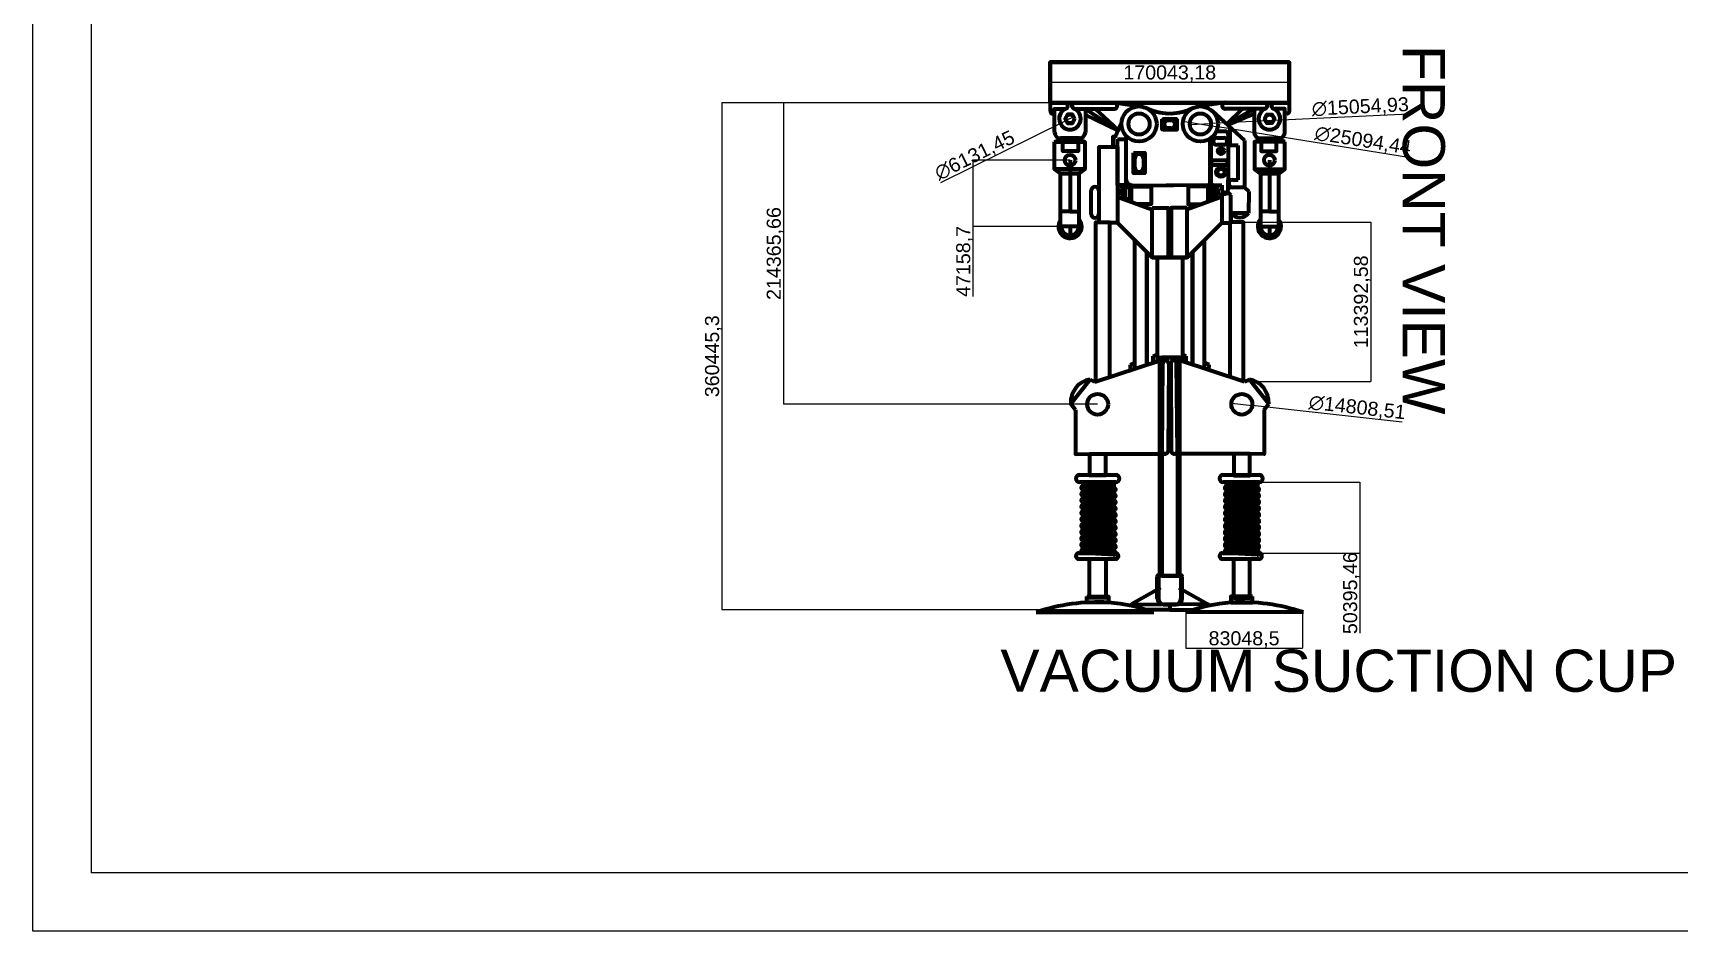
# Model space of a CAD drawing. Header units: millimetres. Extents: x -95389 to 2217635, y -840323 to 355267.
# Drawn here: x -95389 to 1075869, y -840323 to -201600 of the extents above; entities that cross this region are included whole.
import ezdxf

# ---------------------------------------------------------------- set-up
doc = ezdxf.new("R2010")
doc.units = ezdxf.units.MM
doc.linetypes.add('CENTER', pattern=[50.8, 31.75, -6.35, 6.35, -6.35])
doc.layers.add('DIMENSION', color=2, linetype='Continuous')
doc.layers.add('MAIN FRAM', color=3, linetype='Continuous', lineweight=106)
doc.layers.add('REFRENCE', color=1, linetype='CENTER', lineweight=30)
doc.styles.get("Standard").update_dxf_attribs({"font": 'arial.ttf'})
doc.dimstyles.new('ISO-25', dxfattribs={"dimtxt": 10000, "dimasz": 2.5, "dimexe": 1.25, "dimexo": 0.625, "dimtad": 1, "dimtxsty": 'Standard', "dimcen": 2.5, "dimclrd": 1, "dimclrt": 3, "dimadec": 0, "dimazin": 0, "dimtfac": 1, "dimtmove": 0, "dimatfit": 3, "dimfxl": 1, "dimarcsym": 0})

# ---------------------------------------------------------------- blocks, each defined once
blk = doc.blocks.new('*U23')
at = {"layer": 'MAIN FRAM'}
for p, q in [((-3938, -21902), (-2625, 0)), ((0, 0), (-1313, -21902))]:
    blk.add_line(p, q, dxfattribs=at)
for centre, start, end in [((-1313, 0), 353.1399, 180), ((-2625, -21902), 173.1399, 0)]:
    blk.add_arc(centre, 1313, start, end, dxfattribs=at)
blk = doc.blocks.new('*U24')
at = {"layer": 'MAIN FRAM', "color": 0, "linetype": 'ByBlock', "lineweight": -2, "transparency": 16777216, "rotation": 90}
for p in [(753925, -523725), (753925, -528239), (753925, -532753), (753925, -537267), (753925, -541781), (753925, -546295), (753925, -550809), (753925, -555323), (753925, -559837), (753925, -564351), (753925, -568866)]:
    blk.add_blockref('*U23', p, dxfattribs=at)
blk = doc.blocks.new('*U25')
at = {"layer": 'MAIN FRAM'}
for p, q in [((1303, 21745), (2647, 12647)), ((549, 9163), (1889, 0))]:
    blk.add_line(p, q, dxfattribs=at)
blk = doc.blocks.new('*U26')
at = {"layer": 'MAIN FRAM', "color": 0, "linetype": 'ByBlock', "lineweight": -2, "transparency": 16777216, "rotation": 90}
for p in [(775827, -525037), (775827, -529551), (775827, -534066), (775827, -538580), (775827, -543094), (775827, -547608), (775827, -552122), (775827, -556636), (775827, -561150), (775827, -565664), (775827, -570178)]:
    blk.add_blockref('*U25', p, dxfattribs=at)
blk = doc.blocks.new('*U27')
at = {"layer": 'MAIN FRAM'}
for p, q in [((-3938, -21902), (-2625, 0)), ((0, 0), (-1313, -21902))]:
    blk.add_line(p, q, dxfattribs=at)
for centre, start, end in [((-1313, 0), 353.1399, 180), ((-2625, -21902), 173.1399, 0)]:
    blk.add_arc(centre, 1313, start, end, dxfattribs=at)
blk = doc.blocks.new('*U28')
at = {"layer": 'MAIN FRAM', "color": 0, "linetype": 'ByBlock', "lineweight": -2, "transparency": 16777216, "rotation": 90}
for p in [(651799, -523725), (651799, -528239), (651799, -532753), (651799, -537267), (651799, -541781), (651799, -546295), (651799, -550809), (651799, -555323), (651799, -559837), (651799, -564351), (651799, -568866)]:
    blk.add_blockref('*U27', p, dxfattribs=at)
blk = doc.blocks.new('*U39')
at = {"layer": 'MAIN FRAM'}
for p, q in [((1303, 21745), (2647, 12647)), ((549, 9163), (1889, 0))]:
    blk.add_line(p, q, dxfattribs=at)
blk = doc.blocks.new('*U40')
at = {"layer": 'MAIN FRAM', "color": 0, "linetype": 'ByBlock', "lineweight": -2, "transparency": 16777216, "rotation": 90}
for p in [(673701, -525037), (673701, -529551), (673701, -534066), (673701, -538580), (673701, -543094), (673701, -547608), (673701, -552122), (673701, -556636), (673701, -561150), (673701, -565664), (673701, -570178)]:
    blk.add_blockref('*U39', p, dxfattribs=at)
blk = doc.blocks.new('*D43')
at = {"layer": 'Defpoints', "color": 0, "transparency": 16777216}
for p in [(628452, -244919), (798495, -236642), (798495, -244918)]:
    blk.add_point(p, dxfattribs=at)
at = {"layer": 'DIMENSION', "color": 0, "lineweight": -2, "transparency": 16777216}
for p, q in [((628452, -244919), (628452, -236641)), ((798495, -244917), (798495, -236641))]:
    blk.add_line(p, q, dxfattribs=at)
at = {"layer": 'DIMENSION', "color": 1, "lineweight": -2, "transparency": 16777216}
blk.add_line((628455, -236642), (798493, -236642), dxfattribs=at)
at = {"layer": 'DIMENSION', "color": 1, "transparency": 16777216}
for points in [[(628455, -236642), (628455, -236642), (628452, -236642)], [(798493, -236642), (798493, -236642), (798495, -236642)]]:
    blk.add_solid(points, dxfattribs=at)
at = {"layer": 'DIMENSION', "color": 3, "transparency": 16777216, "insert": (713474, -230632), "char_height": 10000, "attachment_point": 5}
blk.add_mtext('170043,18', dxfattribs=at)
blk = doc.blocks.new('*D78')
at = {"layer": 'Defpoints', "color": 0, "transparency": 16777216}
for p in [(757393, -464863), (772112, -466492)]:
    blk.add_point(p, dxfattribs=at)
at = {"layer": 'DIMENSION', "color": 1, "lineweight": -2, "transparency": 16777216}
for p, q in [((757391, -464862), (757388, -464862)), ((757393, -464863), (772112, -466492)), ((878931, -478320), (772114, -466493))]:
    blk.add_line(p, q, dxfattribs=at)
at = {"layer": 'DIMENSION', "color": 1, "transparency": 16777216}
for points in [[(757391, -464862), (757391, -464863), (757393, -464863)], [(772114, -466492), (772114, -466493), (772112, -466492)]]:
    blk.add_solid(points, dxfattribs=at)
at = {"layer": 'DIMENSION', "color": 3, "transparency": 16777216, "insert": (846809, -468552), "char_height": 10000, "attachment_point": 5, "rotation": 353.681677}
blk.add_mtext('∅14808,51', dxfattribs=at)
blk = doc.blocks.new('*D79')
at = {"layer": 'Defpoints', "color": 0, "transparency": 16777216}
for p in [(775827, -521096), (775827, -571491), (848755, -571491)]:
    blk.add_point(p, dxfattribs=at)
at = {"layer": 'DIMENSION', "color": 0, "lineweight": -2, "transparency": 16777216}
for p, q in [((775827, -521096), (848756, -521096)), ((775827, -571491), (848756, -571491))]:
    blk.add_line(p, q, dxfattribs=at)
at = {"layer": 'DIMENSION', "color": 1, "lineweight": -2, "transparency": 16777216}
for p, q in [((848755, -521098), (848755, -571488)), ((848755, -571491), (848755, -628541))]:
    blk.add_line(p, q, dxfattribs=at)
at = {"layer": 'DIMENSION', "color": 1, "transparency": 16777216}
for points in [[(848754, -521098), (848755, -521098), (848755, -521096)], [(848754, -571488), (848755, -571488), (848755, -571491)]]:
    blk.add_solid(points, dxfattribs=at)
at = {"layer": 'DIMENSION', "color": 3, "transparency": 16777216, "insert": (842744, -600017), "char_height": 10000, "attachment_point": 5, "rotation": 90}
blk.add_mtext('50395,46', dxfattribs=at)
blk = doc.blocks.new('*D80')
at = {"layer": 'Defpoints', "color": 0, "transparency": 16777216}
for p in [(724833, -613629), (807882, -613629), (807882, -639044)]:
    blk.add_point(p, dxfattribs=at)
at = {"layer": 'DIMENSION', "color": 0, "lineweight": -2, "transparency": 16777216}
for p, q in [((724833, -613630), (724833, -639046)), ((807882, -613630), (807882, -639046))]:
    blk.add_line(p, q, dxfattribs=at)
at = {"layer": 'DIMENSION', "color": 1, "lineweight": -2, "transparency": 16777216}
blk.add_line((724836, -639044), (807879, -639044), dxfattribs=at)
at = {"layer": 'DIMENSION', "color": 1, "transparency": 16777216}
for points in [[(724836, -639044), (724836, -639045), (724833, -639044)], [(807879, -639044), (807879, -639045), (807882, -639044)]]:
    blk.add_solid(points, dxfattribs=at)
at = {"layer": 'DIMENSION', "color": 3, "transparency": 16777216, "insert": (766357, -633034), "char_height": 10000, "attachment_point": 5}
blk.add_mtext('83048,5', dxfattribs=at)
blk = doc.blocks.new('*D81')
at = {"layer": 'Defpoints', "color": 0, "transparency": 16777216}
for p in [(713454, -251312), (394763, -611757), (713454, -611757)]:
    blk.add_point(p, dxfattribs=at)
at = {"layer": 'DIMENSION', "color": 0, "lineweight": -2, "transparency": 16777216}
for p, q in [((713454, -251312), (394761, -251312)), ((713454, -611757), (394761, -611757))]:
    blk.add_line(p, q, dxfattribs=at)
at = {"layer": 'DIMENSION', "color": 1, "lineweight": -2, "transparency": 16777216}
blk.add_line((394763, -251314), (394763, -611755), dxfattribs=at)
at = {"layer": 'DIMENSION', "color": 1, "transparency": 16777216}
for points in [[(394762, -251314), (394763, -251314), (394763, -251312)], [(394762, -611755), (394763, -611755), (394763, -611757)]]:
    blk.add_solid(points, dxfattribs=at)
at = {"layer": 'DIMENSION', "color": 3, "transparency": 16777216, "insert": (388752, -431535), "char_height": 10000, "attachment_point": 5, "rotation": 90}
blk.add_mtext('360445,3', dxfattribs=at)
blk = doc.blocks.new('*D82')
at = {"layer": 'Defpoints', "color": 0, "transparency": 16777216}
for p in [(639750, -263969), (645246, -261249)]:
    blk.add_point(p, dxfattribs=at)
at = {"layer": 'DIMENSION', "color": 1, "lineweight": -2, "transparency": 16777216}
for p, q in [((550676, -308053), (639748, -263970)), ((645246, -261249), (639750, -263969)), ((645248, -261248), (645250, -261247))]:
    blk.add_line(p, q, dxfattribs=at)
at = {"layer": 'DIMENSION', "color": 1, "transparency": 16777216}
for points in [[(639748, -263970), (639748, -263971), (639750, -263969)], [(645248, -261248), (645248, -261249), (645246, -261249)]]:
    blk.add_solid(points, dxfattribs=at)
at = {"layer": 'DIMENSION', "color": 3, "transparency": 16777216, "insert": (574933, -289160), "char_height": 10000, "attachment_point": 5, "rotation": 26.331638}
blk.add_mtext('∅6131,45', dxfattribs=at)
blk = doc.blocks.new('*D83')
at = {"layer": 'Defpoints', "color": 0, "transparency": 16777216}
for p in [(642539, -292090), (573461, -339249), (642539, -339249)]:
    blk.add_point(p, dxfattribs=at)
at = {"layer": 'DIMENSION', "color": 0, "lineweight": -2, "transparency": 16777216}
for p, q in [((642539, -292090), (573460, -292090)), ((642539, -339249), (573460, -339249))]:
    blk.add_line(p, q, dxfattribs=at)
at = {"layer": 'DIMENSION', "color": 1, "lineweight": -2, "transparency": 16777216}
for p, q in [((573461, -292092), (573461, -339246)), ((573461, -339249), (573461, -388938))]:
    blk.add_line(p, q, dxfattribs=at)
at = {"layer": 'DIMENSION', "color": 1, "transparency": 16777216}
for points in [[(573460, -292092), (573461, -292092), (573461, -292090)], [(573460, -339246), (573461, -339246), (573461, -339249)]]:
    blk.add_solid(points, dxfattribs=at)
at = {"layer": 'DIMENSION', "color": 3, "transparency": 16777216, "insert": (567451, -364095), "char_height": 10000, "attachment_point": 5, "rotation": 90}
blk.add_mtext('47158,7', dxfattribs=at)
blk = doc.blocks.new('*D84')
at = {"layer": 'Defpoints', "color": 0, "transparency": 16777216}
for p in [(727752, -266696), (742790, -265976)]:
    blk.add_point(p, dxfattribs=at)
at = {"layer": 'DIMENSION', "color": 1, "lineweight": -2, "transparency": 16777216}
for p, q in [((727750, -266696), (727747, -266696)), ((727752, -266696), (742790, -265976)), ((883301, -259255), (742792, -265976))]:
    blk.add_line(p, q, dxfattribs=at)
at = {"layer": 'DIMENSION', "color": 1, "transparency": 16777216}
for points in [[(727750, -266695), (727750, -266696), (727752, -266696)], [(742792, -265976), (742792, -265977), (742790, -265976)]]:
    blk.add_solid(points, dxfattribs=at)
at = {"layer": 'DIMENSION', "color": 3, "transparency": 16777216, "insert": (849078, -254711), "char_height": 10000, "attachment_point": 5, "rotation": 2.738781}
blk.add_mtext('∅15054,93', dxfattribs=at)
blk = doc.blocks.new('*D85')
at = {"layer": 'Defpoints', "color": 0, "transparency": 16777216}
for p in [(722883, -264345), (747659, -268327)]:
    blk.add_point(p, dxfattribs=at)
at = {"layer": 'DIMENSION', "color": 1, "lineweight": -2, "transparency": 16777216}
for p, q in [((722880, -264345), (722878, -264344)), ((722883, -264345), (747659, -268327)), ((883367, -290136), (747662, -268327))]:
    blk.add_line(p, q, dxfattribs=at)
at = {"layer": 'DIMENSION', "color": 1, "transparency": 16777216}
for points in [[(722880, -264344), (722880, -264345), (722883, -264345)], [(747662, -268327), (747662, -268328), (747659, -268327)]]:
    blk.add_solid(points, dxfattribs=at)
at = {"layer": 'DIMENSION', "color": 3, "transparency": 16777216, "insert": (850830, -278654), "char_height": 10000, "attachment_point": 5, "rotation": 350.870453}
blk.add_mtext('∅25094,44', dxfattribs=at)
blk = doc.blocks.new('*D86')
at = {"layer": 'Defpoints', "color": 0, "transparency": 16777216}
for p in [(765917, -336156), (765917, -449548), (856452, -449548)]:
    blk.add_point(p, dxfattribs=at)
at = {"layer": 'DIMENSION', "color": 0, "lineweight": -2, "transparency": 16777216}
for p, q in [((765917, -336156), (856454, -336156)), ((765917, -449548), (856454, -449548))]:
    blk.add_line(p, q, dxfattribs=at)
at = {"layer": 'DIMENSION', "color": 1, "lineweight": -2, "transparency": 16777216}
blk.add_line((856452, -336158), (856452, -449546), dxfattribs=at)
at = {"layer": 'DIMENSION', "color": 1, "transparency": 16777216}
for points in [[(856452, -336158), (856453, -336158), (856452, -336156)], [(856452, -449546), (856453, -449546), (856452, -449548)]]:
    blk.add_solid(points, dxfattribs=at)
at = {"layer": 'DIMENSION', "color": 3, "transparency": 16777216, "insert": (850442, -392852), "char_height": 10000, "attachment_point": 5, "rotation": 90}
blk.add_mtext('113392,58', dxfattribs=at)
blk = doc.blocks.new('*D87')
at = {"layer": 'Defpoints', "color": 0, "transparency": 16777216}
for p in [(628452, -251312), (438637, -465678), (662156, -465678)]:
    blk.add_point(p, dxfattribs=at)
at = {"layer": 'DIMENSION', "color": 0, "lineweight": -2, "transparency": 16777216}
for p, q in [((628452, -251312), (438636, -251312)), ((662156, -465678), (438636, -465678))]:
    blk.add_line(p, q, dxfattribs=at)
at = {"layer": 'DIMENSION', "color": 1, "lineweight": -2, "transparency": 16777216}
blk.add_line((438637, -251314), (438637, -465675), dxfattribs=at)
at = {"layer": 'DIMENSION', "color": 1, "transparency": 16777216}
for points in [[(438636, -251314), (438637, -251314), (438637, -251312)], [(438636, -465675), (438637, -465675), (438637, -465678)]]:
    blk.add_solid(points, dxfattribs=at)
at = {"layer": 'DIMENSION', "color": 3, "transparency": 16777216, "insert": (432627, -358495), "char_height": 10000, "attachment_point": 5, "rotation": 90}
blk.add_mtext('214365,66', dxfattribs=at)

msp = doc.modelspace()

# ---------------------------------------------------------------- linework, layer by layer
at = {"layer": 'DIMENSION'}
for points in [[(-95388.93, 355266.945), (2217635.081, 355266.945), (2217635.081, -840323.327), (-95388.93, -840323.327)], [(-53781.675, 310856.767), (2198722.825, 310856.767), (2198722.825, -798921.252), (-53781.675, -798921.252)]]:
    msp.add_lwpolyline(points, close=True, dxfattribs=at)
at = {"layer": 'MAIN FRAM', "color": 0}
for p, q in [((628413.301, -251311.867), (673909.8, -251160.315)), ((628413.301, -251311.867), (628413.301, -257437.206)), ((631519.361, -258990.236), (631519.361, -255562.174)), ((631519.361, -255562.174), (638967.881, -255562.174)), ((646030.158, -255562.174), (673917.131, -255562.174)), ((653423.209, -255562.174), (676731.299, -270888.566)), ((676854.59, -270609.107), (660602.933, -255562.174)), ((673909.8, -251160.315), (693392.588, -253912.179)), ((752998.95, -251160.315), (733516.162, -253912.179)), ((743735.464, -257074.04), (766758.992, -278114.985)), ((780878.592, -255562.174), (752991.619, -255562.174)), ((798495.449, -251311.867), (752998.95, -251160.315)), ((753978.876, -266435.38), (765324.809, -255562.174)), ((773485.54, -255562.174), (754295.812, -266725.024)), ((795389.389, -255562.174), (787940.869, -255562.174)), ((795389.389, -258990.236), (795389.389, -255562.174)), ((798495.449, -251311.867), (798495.449, -257437.206)), ((629966.331, -258990.236), (631519.361, -258990.236)), ((653423.209, -259899.406), (676637.883, -271100.31)), ((754489.554, -266902.083), (773485.54, -258963.034)), ((756570.62, -281585.653), (756570.62, -268803.946)), ((796942.419, -258990.236), (795389.389, -258990.236)), ((631519.361, -278942.043), (637390.785, -276861.486)), ((648304.913, -276861.486), (653032.914, -278942.043)), ((742829.452, -293348.255), (742829.452, -276351.19)), ((766758.992, -278114.985), (766758.992, -311433.398)), ((778603.837, -276861.486), (773875.836, -278942.043)), ((795389.389, -278942.043), (789517.964, -276861.486)), ((642539.498, -292089.811), (642539.498, -328515.265)), ((762127.913, -281585.653), (756570.62, -281585.653)), ((762127.913, -306111.708), (762127.913, -281585.653)), ((784369.252, -292089.811), (784369.252, -328515.265)), ((635748.1, -301646.246), (631519.361, -298494.194)), ((648847.8, -301646.246), (635748.1, -301646.246)), ((653032.914, -298494.194), (648847.8, -301646.246)), ((742829.452, -309784.897), (742829.452, -294547.37)), ((773875.836, -298494.194), (778060.95, -301646.246)), ((778060.95, -301646.246), (791160.65, -301646.246)), ((791160.65, -301646.246), (795389.389, -298494.194)), ((686505.217, -309804.746), (716063.211, -310001.392)), ((740403.533, -309804.746), (710845.539, -310001.392)), ((744599.842, -309784.897), (742829.452, -309784.897)), ((757025.301, -317027.274), (754991.181, -315179.478)), ((755005.389, -312966.496), (755005.389, -306111.708)), ((758073.695, -306111.708), (762127.913, -306111.708)), ((766758.992, -311433.398), (758073.695, -311433.398)), ((766758.992, -311433.398), (769779.036, -314351.418)), ((769779.036, -314351.418), (769603.848, -329687.999)), ((676355.138, -318194.423), (700924.008, -327111.506)), ((750553.612, -318194.423), (725984.742, -327111.506)), ((757025.301, -336155.9), (757025.301, -317027.274)), ((642539.498, -328515.265), (635748.1, -328515.265)), ((642539.498, -328515.265), (648847.8, -328515.265)), ((642539.498, -339248.514), (642539.498, -339248.514)), ((642539.498, -339248.514), (642539.498, -345556.816)), ((676355.138, -336561.066), (700924.008, -361232.478)), ((750553.612, -336561.066), (725984.742, -361232.478)), ((769603.848, -329687.999), (757025.301, -329687.999)), ((757025.301, -329687.999), (757025.301, -336155.9)), ((784369.252, -328515.265), (778060.95, -328515.265)), ((784369.252, -328515.265), (791160.65, -328515.265)), ((784369.252, -339248.514), (784369.252, -339248.514)), ((784369.252, -339248.514), (784369.252, -345556.816)), ((700924.008, -361232.478), (712385.04, -361232.478)), ((714523.709, -361232.478), (712248.449, -361232.478)), ((712385.04, -361232.478), (714660.301, -361232.478)), ((725984.742, -361232.478), (714523.709, -361232.478)), ((701663.568, -431354.752), (704451.729, -429948.465)), ((701753.841, -436075.465), (701663.568, -431354.752)), ((725245.182, -431354.752), (722457.021, -429948.465)), ((725154.909, -436075.465), (725245.182, -431354.752)), ((660186.586, -449814.721), (706303.689, -434571.6)), ((685472.894, -437700.745), (688637.627, -436255.112)), ((685641.226, -441401.18), (685472.894, -437700.745)), ((766722.164, -449814.721), (720605.061, -434571.6)), ((741435.855, -437700.745), (738271.123, -436255.112)), ((741267.524, -441401.18), (741435.855, -437700.745)), ((642997.477, -465383.514), (656745.413, -447952.167)), ((656745.413, -447952.167), (660186.586, -449814.721)), ((770163.337, -447952.167), (766722.164, -449814.721)), ((783911.273, -465383.514), (770163.337, -447952.167)), ((646358.997, -469532.826), (642997.477, -465383.514)), ((780549.752, -469532.826), (783911.273, -465383.514)), ((651799.258, -521095.533), (673700.771, -523148.644)), ((651799.258, -568865.56), (651799.258, -521095.533)), ((661053.873, -521963.087), (661053.873, -522390.624)), ((673700.771, -521095.533), (673700.771, -570178.277)), ((753925.082, -521095.533), (775826.594, -523148.644)), ((753925.082, -568865.56), (753925.082, -521095.533)), ((763179.697, -521963.087), (763179.697, -522390.624)), ((775826.594, -521095.533), (775826.594, -570178.277)), ((706923.129, -596302.613), (686372.981, -607750.43)), ((719985.621, -596302.613), (740535.769, -607750.43)), ((684751.906, -608758.332), (686372.981, -607750.43)), ((686372.981, -607750.43), (709006.714, -608130.881)), ((709006.714, -608130.881), (713454.375, -608130.881)), ((713454.375, -608130.881), (713454.375, -611757.167)), ((717902.036, -608130.881), (713454.375, -608130.881)), ((713454.375, -608130.881), (713454.375, -611757.167)), ((740535.769, -607750.43), (717902.036, -608130.881)), ((742156.843, -608758.332), (740535.769, -607750.43)), ((618371.329, -613628.919), (702075.574, -613628.919)), ((713454.375, -611757.167), (696490.363, -611757.167)), ((713454.375, -611757.167), (730418.387, -611757.167)), ((808537.421, -613628.919), (724833.176, -613628.919))]:
    msp.add_line(p, q, dxfattribs=at)
for points in [[(628413.301, -251311.867), (798456.478, -251311.867), (798456.478, -222348.213), (628413.301, -222348.213)], [(798495.449, -251311.867), (628452.272, -251311.867), (628452.272, -222348.213), (798495.449, -222348.213)], [(646043.297, -262609.197), (644270.613, -259538.818), (640725.245, -259538.818), (638952.561, -262609.197), (640725.245, -265679.576), (644270.613, -265679.576)], [(708130.814, -262847.909), (718223.427, -262847.909), (718223.427, -270284.406), (708130.814, -270284.406)], [(718777.936, -262847.909), (708685.323, -262847.909), (708685.323, -270284.406), (718777.936, -270284.406)], [(780865.453, -262609.197), (782638.137, -259538.818), (786183.505, -259538.818), (787956.189, -262609.197), (786183.505, -265679.576), (782638.137, -265679.576)], [(631519.361, -278942.043), (653032.914, -278942.043), (653032.914, -298494.194), (631519.361, -298494.194)], [(637390.785, -276861.486), (648304.913, -276861.486), (648304.913, -285624.527), (637390.785, -285624.527)], [(676328.585, -277124.592), (682308.908, -277124.592), (682308.908, -309784.897), (676328.585, -309784.897)], [(795389.389, -278942.043), (773875.836, -278942.043), (773875.836, -298494.194), (795389.389, -298494.194)], [(789517.964, -276861.486), (778603.837, -276861.486), (778603.837, -285624.527), (789517.964, -285624.527)], [(687624.099, -286961.721), (695728.852, -286961.721), (695728.852, -301356.013), (687624.099, -301356.013)], [(635748.1, -301646.246), (648847.8, -301646.246), (648847.8, -339248.514), (635748.1, -339248.514)], [(791160.65, -301646.246), (778060.95, -301646.246), (778060.95, -339248.514), (791160.65, -339248.514)], [(700924.008, -326087.165), (712385.04, -326087.165), (712385.04, -361232.478), (700924.008, -361232.478)], [(725984.742, -326087.165), (714523.709, -326087.165), (714523.709, -361232.478), (725984.742, -361232.478)], [(656535.107, -500911.572), (667777.694, -500911.572), (667777.694, -516230.721), (656535.107, -516230.721)], [(770373.643, -500911.572), (759131.056, -500911.572), (759131.056, -516230.721), (770373.643, -516230.721)], [(654468.741, -602435.914), (669864.53, -602435.914), (669864.53, -606665.501), (654468.741, -606665.501)], [(772440.009, -602435.914), (757044.22, -602435.914), (757044.22, -606665.501), (772440.009, -606665.501)]]:
    msp.add_lwpolyline(points, close=True, dxfattribs=at)
for points in [[(631519.361, -272293.584), (631519.361, -255562.174), (638967.881, -255562.174)], [(646030.158, -255562.174), (653423.209, -255562.174), (653423.209, -272306.386)], [(780878.592, -255562.174), (773485.54, -255562.174), (773485.54, -272306.386)], [(795389.389, -272293.584), (795389.389, -255562.174), (787940.869, -255562.174)], [(679120.212, -265473.693), (674723.108, -275440.469), (673051.561, -275586.514), (673051.561, -282546.963)], [(711849.062, -263750.728), (714505.178, -263750.728)], [(714505.178, -269381.587), (711849.062, -269381.587)], [(715059.688, -263750.728), (712403.572, -263750.728)], [(712403.572, -269381.587), (715059.688, -269381.587)], [(649287.246, -276442.35), (635668.127, -276442.35)], [(742219.679, -309381.006), (742219.679, -276783.496)], [(746718.567, -271472.784), (752676.06, -271472.784)], [(746898.55, -276131.444), (751851.103, -276131.444)], [(755005.389, -273802.114), (755005.389, -312966.496)], [(777621.504, -276442.35), (791240.623, -276442.35)], [(663317.436, -336155.9), (663317.436, -282546.963), (676355.138, -282546.963), (676355.138, -336561.066), (670693.701, -336561.066)], [(688526.918, -297303.636), (688526.918, -291014.098)], [(694826.033, -291014.098), (694826.033, -297303.636)], [(744473.275, -292198.063), (752866.53, -292198.063)], [(751851.103, -281224.882), (746898.55, -281224.882)], [(752866.53, -295697.562), (744473.275, -295697.562)], [(657669.987, -330433.594), (657669.987, -313744.719)], [(663008.891, -313744.719), (663008.891, -330433.594)], [(679082.059, -316898.877), (679082.059, -312231.652)], [(681271.25, -312231.652), (681271.25, -316898.877)], [(682048.703, -318299.844), (682048.703, -312726.276)], [(685085.981, -312726.276), (685085.981, -318299.844)], [(686216.134, -321773.396), (686216.134, -310854.735), (700343.012, -310854.735), (700343.012, -323276.936), (690358.775, -323276.936)], [(740692.616, -321773.396), (740692.616, -310854.735), (726565.738, -310854.735), (726565.738, -323276.936), (736549.974, -323276.936)], [(741822.769, -312726.276), (741822.769, -318299.844)], [(744599.842, -309784.897), (750580.164, -309784.897)], [(744860.047, -318299.844), (744860.047, -312726.276)], [(745637.5, -312231.652), (745637.5, -316898.877)], [(747826.691, -316898.877), (747826.691, -312231.652)], [(750552.665, -315164.226), (750553.612, -336561.066), (756215.049, -336561.066)], [(750553.612, -309784.897), (750553.612, -312966.496)], [(660992.077, -449548.482), (660992.077, -336155.9), (670693.701, -336155.9), (670693.701, -446341.797)], [(765916.673, -449548.482), (765916.673, -336155.9), (756215.049, -336155.9), (756215.049, -446341.797)], [(688637.627, -440410.777), (688637.627, -348894.818)], [(738271.123, -440410.777), (738271.123, -348894.818)], [(697263.501, -357556.693), (697263.501, -437559.66)], [(697263.501, -437559.66), (697263.501, -357556.693)], [(704451.729, -361232.478), (704451.729, -435183.73)], [(722457.021, -361232.478), (722457.021, -435183.73)], [(729645.249, -357556.693), (729645.249, -437559.66)], [(729645.249, -437559.66), (729645.249, -357556.693)], [(706303.689, -587433.468), (706303.689, -432330.03), (719044.794, -432330.03), (719044.794, -587433.468)], [(720605.061, -587433.468), (720605.061, -432330.03), (707863.956, -432330.03), (707863.956, -587433.468)], [(707988.673, -500065.576), (708538.992, -436640.912)], [(712713.732, -436670.011), (712387.142, -498718.774)], [(714195.018, -436670.011), (714521.608, -498718.774)], [(718920.077, -500065.576), (718369.758, -436640.912)], [(646358.997, -469532.826), (646358.997, -501264.728), (656535.107, -500911.572), (667777.694, -500911.572), (707146.428, -500900.774)], [(780549.752, -469532.826), (780549.752, -501264.728), (770373.643, -500911.572), (759131.056, -500911.572), (719762.322, -500900.774)], [(649287.739, -515968.089), (675094.976, -515968.089)], [(675094.976, -521095.533), (649287.739, -521095.533)], [(751413.562, -515968.089), (777220.799, -515968.089)], [(777220.799, -521095.533), (751413.562, -521095.533)], [(648848.244, -571490.994), (675013.488, -571490.994)], [(750974.067, -571490.994), (777139.312, -571490.994)], [(674801.424, -575739.449), (648848.244, -575739.449)], [(668038.617, -575262.222), (668038.617, -603389.645), (656393.064, -603389.645), (656393.064, -575262.222)], [(776927.247, -575739.449), (750974.067, -575739.449)], [(758870.133, -575262.222), (758870.133, -603389.645), (770515.686, -603389.645), (770515.686, -575262.222)], [(704559.052, -603683.22), (704559.052, -588078.604)], [(705431.37, -587206.285), (706303.689, -587206.285)], [(705505.375, -588385.576), (705505.375, -604156.381)], [(718817.611, -587660.651), (706530.871, -587660.651)], [(707863.956, -587206.285), (706684.665, -587206.285)], [(708091.139, -587660.651), (720377.879, -587660.651)], [(719044.794, -587206.285), (720224.085, -587206.285)], [(721477.379, -587206.285), (720605.061, -587206.285)], [(721403.375, -588385.576), (721403.375, -604156.381)], [(722349.698, -603683.22), (722349.698, -588078.604)], [(717428.875, -608130.881), (709006.714, -608130.881)], [(709479.875, -608130.881), (717902.036, -608130.881)]]:
    msp.add_lwpolyline(points, dxfattribs=at)
for centre, radius in [((691637.763, -266336.082), 12547.222), ((691637.763, -266336.082), 12547.222), ((735270.987, -266336.082), 12547.222), ((735270.987, -266336.082), 12547.222), ((642497.929, -262609.197), 3065.726), ((691637.763, -266336.082), 7527.463), ((735270.987, -266336.082), 7527.463), ((784410.821, -262609.197), 3065.726), ((642539.498, -292089.811), 3767.048), ((749936.826, -285561.817), 2264.882), ((749936.826, -285561.817), 1362.062), ((784369.252, -292089.811), 3767.048), ((749878.802, -300636.503), 3366.474), ((749878.802, -300636.503), 2463.654), ((686216.134, -310854.735), 0), ((740692.616, -310854.735), 0), ((662156.398, -465677.528), 7404.256), ((764752.352, -465677.528), 7404.256)]:
    msp.add_circle(centre, radius, dxfattribs=at)
for centre, radius, start, end in [((629966.331, -257437.206), 1553.03, 180, 270), ((642497.929, -262609.197), 7701.7, 111.013224686, 68.999460056), ((638967.881, -253419.447), 2142.727, 270, 90.190855095), ((646030.158, -253407.685), 2154.489, 90.190855095, 270), ((673917.131, -253361.238), 2200.936, 270, 90.190855095), ((713671.233, -220684.246), 38155.118, 243.537184419, 292.419013381), ((713237.517, -220684.246), 38155.118, 247.580986619, 296.462815581), ((752991.619, -253361.238), 2200.936, 89.809144905, 270), ((784410.821, -262609.197), 7701.7, 111.000539944, 68.986775314), ((780878.592, -253407.685), 2154.489, 270, 89.809144905), ((787940.869, -253419.447), 2142.727, 89.809144905, 270), ((796942.419, -257437.206), 1553.03, 270, 0), ((711849.062, -266566.157), 2815.429, 90, 270), ((712403.572, -266566.157), 2815.429, 90, 270), ((714505.178, -266566.157), 2815.429, 270, 90), ((715059.688, -266566.157), 2815.429, 270, 90), ((635668.127, -272293.584), 4148.766, 180, 270), ((649287.246, -272306.386), 4135.964, 270, 0), ((746898.55, -278678.163), 2546.719, 90, 270), ((751851.103, -278678.163), 2546.719, 270, 90), ((752676.06, -273802.114), 2329.33, 0, 90), ((777621.504, -272306.386), 4135.964, 180, 270), ((791240.623, -272293.584), 4148.766, 270, 0), ((691676.475, -291014.098), 3149.558, 0, 180), ((744473.275, -293947.813), 1749.75, 90, 270), ((752866.53, -293947.813), 1749.75, 270, 90), ((691676.475, -297303.636), 3149.558, 180, 0), ((660339.439, -313744.719), 2669.452, 0, 180), ((680176.655, -312231.652), 1094.595, 0, 180), ((683567.342, -312726.276), 1518.639, 0, 180), ((686533.321, -305580.426), 4224.413, 180, 269.61882201), ((740375.429, -305580.426), 4224.413, 270.38117799, 295.885212209), ((743341.408, -312726.276), 1518.639, 0, 180), ((746732.095, -312231.652), 1094.595, 0, 180), ((752779.501, -312966.496), 3128.708, 224.623100297, 314.983146292), ((752779.501, -312966.496), 2225.889, 180, 0), ((758073.695, -308772.553), 2660.845, 90, 270), ((680176.655, -316898.877), 1094.595, 180, 0), ((683567.342, -318299.844), 1518.639, 180, 0), ((743341.408, -318299.844), 1518.639, 180, 0), ((746732.095, -316898.877), 1094.595, 180, 0), ((642539.498, -339248.514), 8291.62, 144.991572474, 40.464827299), ((642539.498, -339248.514), 6308.302, 180, 0), ((660339.439, -330433.594), 2669.452, 180, 0), ((763314.575, -325041.466), 7819.542, 216.457094973, 323.542905027), ((784369.252, -339248.514), 8291.62, 139.535172699, 35.008427526), ((784369.252, -339248.514), 6308.302, 180, 0), ((706530.086, -436569.004), 2010.193, 357.94998408, 96.466623407), ((710626.337, -436659.024), 2087.424, 359.698429355, 179.502871676), ((716282.412, -436659.024), 2087.424, 0.497128324, 180.301570645), ((720378.664, -436569.004), 2010.193, 83.533376593, 182.05001592), ((659767.774, -464472.98), 16794.997, 100.367199827, 183.107789879), ((767140.976, -464472.98), 16794.997, 356.892210121, 79.632800173), ((707146.197, -500058.266), 842.508, 270.015714378, 359.502871676), ((710193.857, -498707.23), 2193.315, 179.502871676, 359.698429355), ((716714.893, -498707.23), 2193.315, 180.301570645, 0.497128324), ((719762.553, -500058.266), 842.508, 180.497128324, 269.984285619), ((649287.739, -518531.811), 2563.722, 90, 270), ((675094.976, -518531.811), 2563.722, 270, 90), ((751413.562, -518531.811), 2563.722, 90, 270), ((777220.799, -518531.811), 2563.722, 270, 90), ((648848.244, -573615.222), 2124.227, 90, 270), ((674801.424, -573615.222), 2124.227, 270, 90), ((750974.067, -573615.222), 2124.227, 90, 270), ((776927.247, -573615.222), 2124.227, 270, 90), ((705431.37, -588078.604), 872.318, 90, 180), ((706684.665, -588385.576), 1179.291, 90, 180), ((706530.871, -587433.468), 227.183, 180, 270), ((708091.139, -587433.468), 227.183, 180, 270), ((718817.611, -587433.468), 227.183, 270, 0), ((720224.085, -588385.576), 1179.291, 0, 90), ((720377.879, -587433.468), 227.183, 270, 0), ((721477.379, -588078.604), 872.318, 0, 90), ((662166.635, -743614.088), 137164.766, 86.782783554, 108.619978527), ((660223.451, -729244.597), 122957.656, 70.100074003, 85.502836088), ((709006.714, -603683.22), 4447.661, 180, 270), ((709479.875, -604156.381), 3974.5, 180, 270), ((717428.875, -604156.381), 3974.5, 270, 0), ((717902.036, -603683.22), 4447.661, 270, 0), ((766685.299, -729244.597), 122957.656, 94.497163912, 109.899925997), ((764742.115, -743614.088), 137164.766, 71.380021473, 93.217216446)]:
    msp.add_arc(centre, radius, start, end, dxfattribs=at)

# ---------------------------------------------------------------- block references
for name in ['*U28', '*U40', '*U24', '*U26']:
    msp.add_blockref(name, (0, 0), dxfattribs=at)

# ---------------------------------------------------------------- texts
at = {"layer": 'Defpoints', "insert": (592939.537, -640175.912), "char_height": 29973.6764, "attachment_point": 1}
msp.add_mtext_dynamic_manual_height_columns('\\pxt4;VACUUM SUCTION CUP', width=554595.61615, gutter_width=149868.382, heights=[33475.401], dxfattribs=at)
at = {"layer": 'REFRENCE'}
msp.add_text('FRONT VIEW', height=29973.6764, rotation=270, dxfattribs=at).set_placement((879277.135, -210121.187))

# ---------------------------------------------------------------- dimensions: what is measured, and where the dimension line sits
at = {"layer": 'DIMENSION'}
for base, p1, p2, picture, middle in [((798495.449, -236642.06), (628452.272, -244919.177), (798495.449, -244917.927), '*D43', (713473.86, -230631.885)), ((807881.678, -639044.336), (724833.176, -613628.919), (807881.678, -613628.919), '*D80', (766357.427, -633034.161))]:
    dim = msp.add_linear_dim(base=base, p1=p1, p2=p2, dimstyle='ISO-25', dxfattribs=at)
    dim.commit()
    dim.dimension.update_dxf_attribs({"geometry": picture, "text_midpoint": middle})
for base, p1, p2, picture, middle in [((394762.563, -611757.167), (713454.375, -251311.867), (713454.375, -611757.167), '*D81', (388752.389, -431534.517)), ((438636.771, -465677.528), (628452.272, -251311.867), (662156.398, -465677.528), '*D87', (432626.596, -358494.697)), ((573460.763, -339248.514), (642539.498, -292089.811), (642539.498, -339248.514), '*D83', (567450.588, -364094.749)), ((856452.412, -449548.482), (765916.673, -336155.9), (765916.673, -449548.482), '*D86', (850442.237, -392852.191)), ((848754.554, -571490.994), (775826.594, -521095.533), (775826.594, -571490.994), '*D79', (842744.38, -600017.312))]:
    dim = msp.add_linear_dim(base=base, p1=p1, p2=p2, angle=90, dimstyle='ISO-25', dxfattribs=at)
    dim.commit()
    dim.dimension.update_dxf_attribs({"geometry": picture, "text_midpoint": middle})
for p1, p2, picture, middle in [((727752.123, -266695.763), (742789.852, -265976.4), '*D84', (849372.977, -260877.764)), ((645245.561, -261249.345), (639750.298, -263969.049), '*D82', (577671.154, -294693.137)), ((722882.712, -264345.249), (747659.263, -268326.915), '*D85', (849850.781, -284749.4)), ((757393.07, -464862.673), (772111.633, -466492.382), '*D78', (846129.72, -474688.015))]:
    dim = msp.add_diameter_dim_2p(p1=p1, p2=p2, dimstyle='ISO-25', dxfattribs=at)
    dim.commit()
    dim.dimension.update_dxf_attribs({"geometry": picture, "text_midpoint": middle, "dimtype": 163})

doc.saveas('drawing.dxf')
